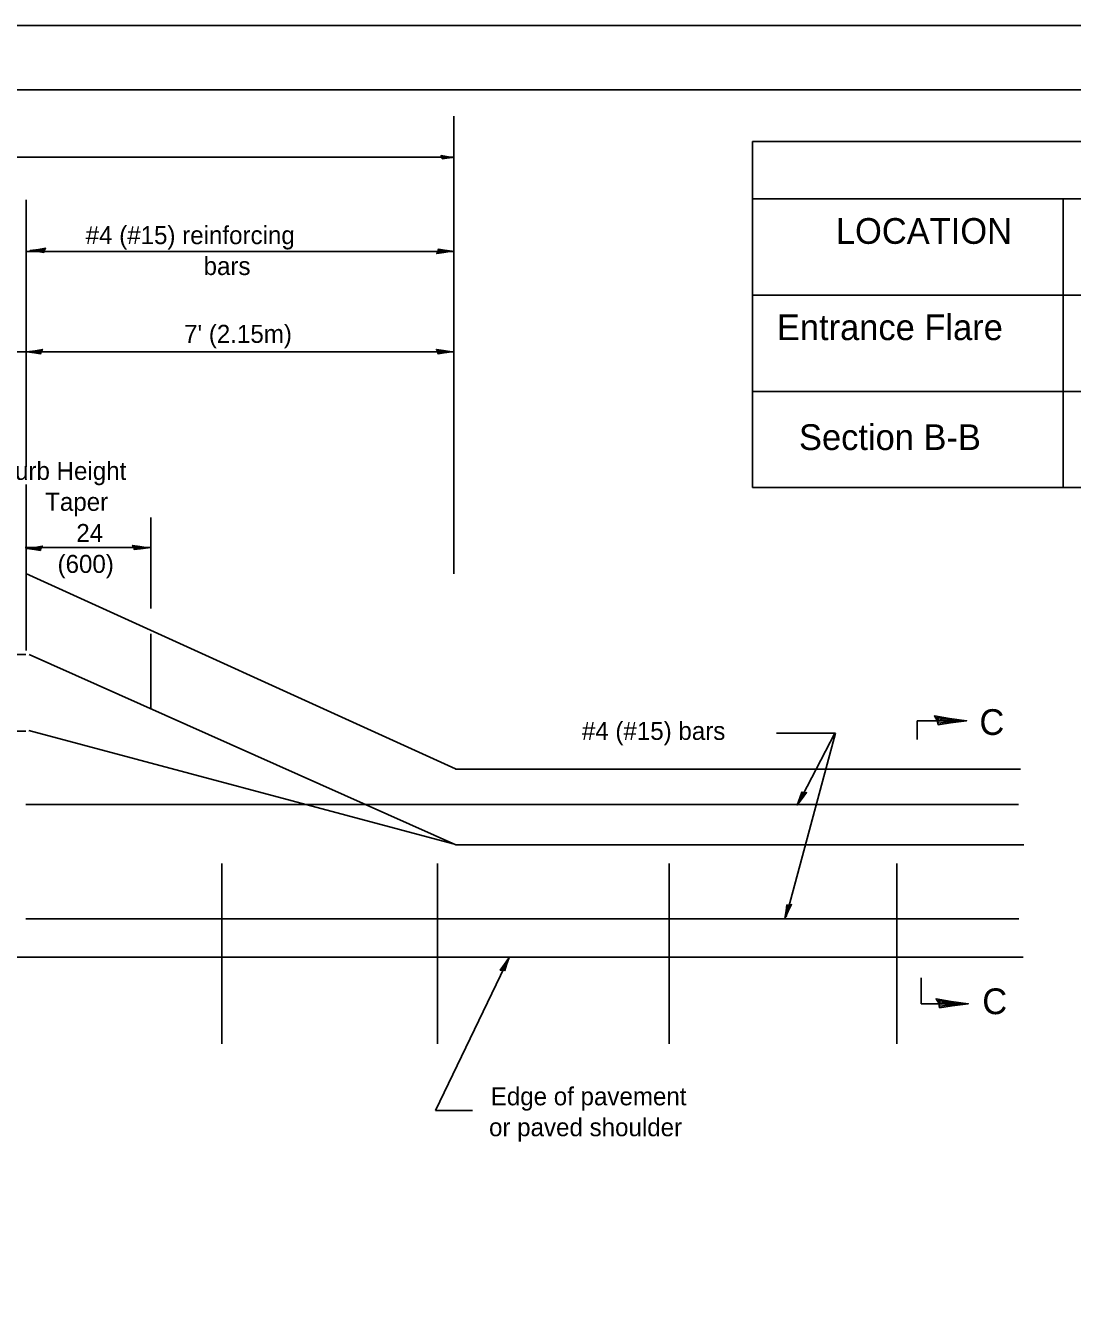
# Model space of a CAD drawing. Extents: x 116921 to 126621, y 61351 to 76334.
# Drawn here: x 125116 to 125522.5, y 65556.1 to 66050.6 of the extents above; entities that cross this region are included whole.
import ezdxf

# ---------------------------------------------------------------- set-up
doc = ezdxf.new("R2010")
doc.units = 0
for name, color, linetype in [('Sheets_50 Reference Boundary', 7, 'Continuous'), ('Sheets_General Details', 7, 'Continuous'), ('Sheets_Printer Plotting Border', 7, 'Continuous')]:
    doc.layers.add(name, color=color, linetype=linetype)

msp = doc.modelspace()

# ---------------------------------------------------------------- linework, layer by layer
at = {"layer": 'Sheets_50 Reference Boundary'}
msp.add_lwpolyline([(124420.81, 66025.58), (125995.81, 66025.58), (125995.81, 65025.59), (124420.81, 65025.59)], close=True, dxfattribs=at)
at = {"layer": 'Sheets_General Details'}
for p, q in [((126020.81, 66050.59), (124320.81, 66050.59)), ((125282.3, 65837.55), (125282.3, 66015.4)), ((125398.27, 65983.28), (125398.27, 66005.48)), ((125398.27, 66005.48), (125664.19, 66005.48)), ((125282.3, 65999.38), (124660.41, 65999.38)), ((125116.3, 65879.14), (125116.3, 65982.85)), ((125664.19, 65983.28), (125398.27, 65983.28)), ((125398.27, 65964.58), (125398.27, 65983.28)), ((125398.27, 65983.28), (125518.81, 65983.28)), ((125518.81, 65983.28), (125518.81, 65964.58)), ((125518.81, 65964.58), (125518.81, 65983.28)), ((125518.81, 65983.28), (125664.19, 65983.28)), ((125398.27, 65945.88), (125398.27, 65964.58)), ((125518.81, 65964.58), (125518.81, 65945.88)), ((125518.81, 65945.88), (125518.81, 65964.58)), ((125116.3, 65962.77), (125282.3, 65962.77)), ((125518.81, 65945.88), (125398.27, 65945.88)), ((125398.27, 65927.18), (125398.27, 65945.88)), ((125398.27, 65945.88), (125518.81, 65945.88)), ((125664.19, 65945.88), (125518.81, 65945.88)), ((125518.81, 65945.88), (125518.81, 65927.18)), ((125518.81, 65927.18), (125518.81, 65945.88)), ((125518.81, 65945.88), (125664.19, 65945.88)), ((125398.27, 65908.48), (125398.27, 65927.18)), ((125518.81, 65927.18), (125518.81, 65908.48)), ((125518.81, 65908.48), (125518.81, 65927.18)), ((125282.3, 65923.85), (124660.41, 65923.85)), ((125518.81, 65908.48), (125398.27, 65908.48)), ((125398.27, 65889.78), (125398.27, 65908.48)), ((125398.27, 65908.48), (125518.81, 65908.48)), ((125664.19, 65908.48), (125518.81, 65908.48)), ((125518.81, 65908.48), (125518.81, 65889.78)), ((125518.81, 65889.78), (125518.81, 65908.48)), ((125518.81, 65908.48), (125664.19, 65908.48)), ((125398.27, 65871.08), (125398.27, 65889.78)), ((125518.81, 65889.78), (125518.81, 65871.08)), ((125518.81, 65871.08), (125518.81, 65889.78)), ((125116.29, 65807.78), (125116.3, 65872.34)), ((125518.81, 65871.08), (125398.27, 65871.08)), ((125664.19, 65871.08), (125518.81, 65871.08)), ((125164.74, 65824.14), (125164.74, 65859.51)), ((125164.55, 65847.8), (125115.92, 65847.8)), ((125282.92, 65761.84), (125116.19, 65837.73)), ((125164.69, 65785.2), (125164.69, 65814.35)), ((124820.58, 65806.33), (125116.19, 65806.33)), ((125117.42, 65806.33), (125283.05, 65732.31)), ((125117.34, 65776.75), (125282.04, 65732.76)), ((125462.12, 65773.23), (125462.12, 65780.52)), ((125462.12, 65780.52), (125481.36, 65780.52)), ((124814.26, 65776.51), (125116.19, 65776.51)), ((125407.51, 65775.75), (125430.42, 65775.75)), ((125430.42, 65775.75), (125411.26, 65704.52)), ((125430.2, 65775.71), (125415.81, 65748)), ((125502.24, 65761.8), (125282.89, 65761.8)), ((125501.47, 65748), (125116.19, 65748)), ((125283.05, 65732.31), (125503.61, 65732.31)), ((125192.29, 65725.09), (125192.29, 65655.11)), ((125275.92, 65725.09), (125275.92, 65655.11)), ((125365.9, 65725.09), (125365.9, 65655.11)), ((125454.24, 65725.09), (125454.24, 65655.11)), ((125501.63, 65703.63), (125116.19, 65703.63)), ((125503.3, 65688.73), (124440.31, 65688.73)), ((125275.18, 65629.14), (125303.73, 65688.65)), ((125463.72, 65680.71), (125463.72, 65670.64)), ((125463.72, 65670.64), (125481.97, 65670.64)), ((125289.53, 65629.14), (125275.18, 65629.14))]:
    msp.add_line(p, q, dxfattribs=at)
msp.add_lwpolyline([(124420.81, 66025.59), (125995.81, 66025.59), (125995.81, 64975.59), (124420.81, 64975.59)], close=True, dxfattribs=at)
for points in [[(125277.7, 65999.4), (125277.83, 65998.8), (125279.55, 65999.06), (125281.76, 65999.34), (125279.4, 65999.67), (125277.34, 66000.03), (125277.7, 65999.4), (125277.88, 65999), (125280.28, 65999.35), (125277.65, 65999.81), (125278.04, 65999.29), (125279.14, 65999.36), (125278.08, 65999.52)], [(125123.33, 65963.21), (125123.14, 65962.38), (125120.81, 65962.74), (125117.82, 65963.13), (125121.02, 65963.57), (125123.82, 65964.06), (125123.33, 65963.21), (125123.08, 65962.66), (125119.83, 65963.13), (125123.38, 65963.76), (125122.86, 65963.06), (125121.37, 65963.15), (125122.8, 65963.37)], [(125276.15, 65962.83), (125276.34, 65963.65), (125278.66, 65963.3), (125281.66, 65962.91), (125278.46, 65962.47), (125275.66, 65961.98), (125276.15, 65962.83), (125276.4, 65963.37), (125279.65, 65962.9), (125276.09, 65962.28), (125276.62, 65962.98), (125278.11, 65962.88), (125276.67, 65962.67)], [(125122.1, 65923.92), (125121.91, 65923.1), (125119.59, 65923.46), (125116.59, 65923.84), (125119.79, 65924.28), (125122.59, 65924.78), (125122.1, 65923.92), (125121.85, 65923.38), (125118.6, 65923.85), (125122.16, 65924.47), (125121.63, 65923.77), (125120.14, 65923.87), (125121.58, 65924.09)], [(125276.02, 65923.93), (125276.21, 65923.11), (125278.54, 65923.46), (125281.53, 65923.85), (125278.34, 65924.29), (125275.53, 65924.78), (125276.02, 65923.93), (125276.27, 65923.39), (125279.52, 65923.85), (125275.97, 65924.48), (125276.49, 65923.78), (125277.99, 65923.87), (125276.55, 65924.09)], [(125122.01, 65847.51), (125121.83, 65846.69), (125119.5, 65847.05), (125116.51, 65847.43), (125119.7, 65847.87), (125122.51, 65848.37), (125122.01, 65847.51), (125121.77, 65846.97), (125118.52, 65847.44), (125122.07, 65848.06), (125121.55, 65847.36), (125120.05, 65847.46), (125121.49, 65847.68)], [(125158.09, 65847.83), (125158.28, 65847.01), (125160.61, 65847.36), (125163.6, 65847.75), (125160.4, 65848.19), (125157.6, 65848.68), (125158.09, 65847.83), (125158.34, 65847.28), (125161.59, 65847.75), (125158.03, 65848.38), (125158.56, 65847.68), (125160.05, 65847.77), (125158.62, 65847.99)], [(125469.88, 65780.69), (125470.27, 65778.97), (125475.12, 65779.71), (125481.36, 65780.52), (125474.7, 65781.43), (125468.86, 65782.46), (125469.88, 65780.69), (125470.39, 65779.55), (125477.17, 65780.53), (125469.76, 65781.83), (125470.86, 65780.37), (125473.97, 65780.57), (125470.97, 65781.02)], [(125418.25, 65752.6), (125417.44, 65752.83), (125416.64, 65750.62), (125415.54, 65747.8), (125417.46, 65750.4), (125419.23, 65752.62), (125418.25, 65752.6), (125417.66, 65752.64), (125416.51, 65749.57), (125418.76, 65752.39), (125417.9, 65752.26), (125417.26, 65750.9), (125418.14, 65752.06)], [(125412.46, 65708.95), (125411.62, 65709.01), (125411.29, 65706.68), (125410.81, 65703.7), (125412.14, 65706.64), (125413.42, 65709.18), (125412.46, 65708.95), (125411.87, 65708.87), (125411.39, 65705.63), (125413.01, 65708.85), (125412.19, 65708.55), (125411.85, 65707.09), (125412.47, 65708.41)], [(125301.27, 65683.72), (125302.1, 65683.53), (125302.78, 65685.79), (125303.73, 65688.65), (125301.95, 65685.96), (125300.3, 65683.65), (125301.27, 65683.72), (125301.87, 65683.71), (125302.86, 65686.84), (125300.76, 65683.91), (125301.61, 65684.08), (125302.17, 65685.46), (125301.36, 65684.26)], [(125470.5, 65670.8), (125470.88, 65669.09), (125475.73, 65669.83), (125481.97, 65670.64), (125475.31, 65671.55), (125469.47, 65672.58), (125470.5, 65670.8), (125471.01, 65669.67), (125477.78, 65670.65), (125470.38, 65671.95), (125471.47, 65670.49), (125474.58, 65670.69), (125471.59, 65671.14)]]:
    msp.add_lwpolyline(points, dxfattribs=at)
at = {"layer": 'Sheets_Printer Plotting Border'}
msp.add_lwpolyline([(124320.81, 64950.59), (126020.81, 64950.59), (126020.81, 66050.59), (124320.81, 66050.59)], close=True, dxfattribs=at)

# ---------------------------------------------------------------- texts
at = {"layer": 'Sheets_General Details'}
for s, height, p in [('LOCATION', 10, (125430.6, 65965.78)), ('#4 (#15) reinforcing', 7, (125139.39, 65965.66)), ('bars', 7, (125185.17, 65953.66)), ('Entrance Flare', 10, (125407.7, 65928.38)), ("7' (2.15m)", 7, (125177.6, 65927.32)), ('Section B-B', 10, (125416.28, 65885.7)), ('Curb Height', 7, (125105.22, 65874.1)), ('Taper', 7, (125123.68, 65862.09)), ('24', 7, (125135.76, 65849.97)), ('(600)', 7, (125128.48, 65837.97)), ('C', 10, (125486.31, 65775.04)), ('#4 (#15) bars', 7, (125332.01, 65773.11)), ('C', 10, (125487.42, 65666.59)), ('Edge of pavement', 7, (125296.63, 65631.19)), ('or paved shoulder', 7, (125295.97, 65619.19))]:
    msp.add_text(s, height=height, rotation=360, dxfattribs=at).set_placement(p)

doc.saveas('drawing.dxf')
